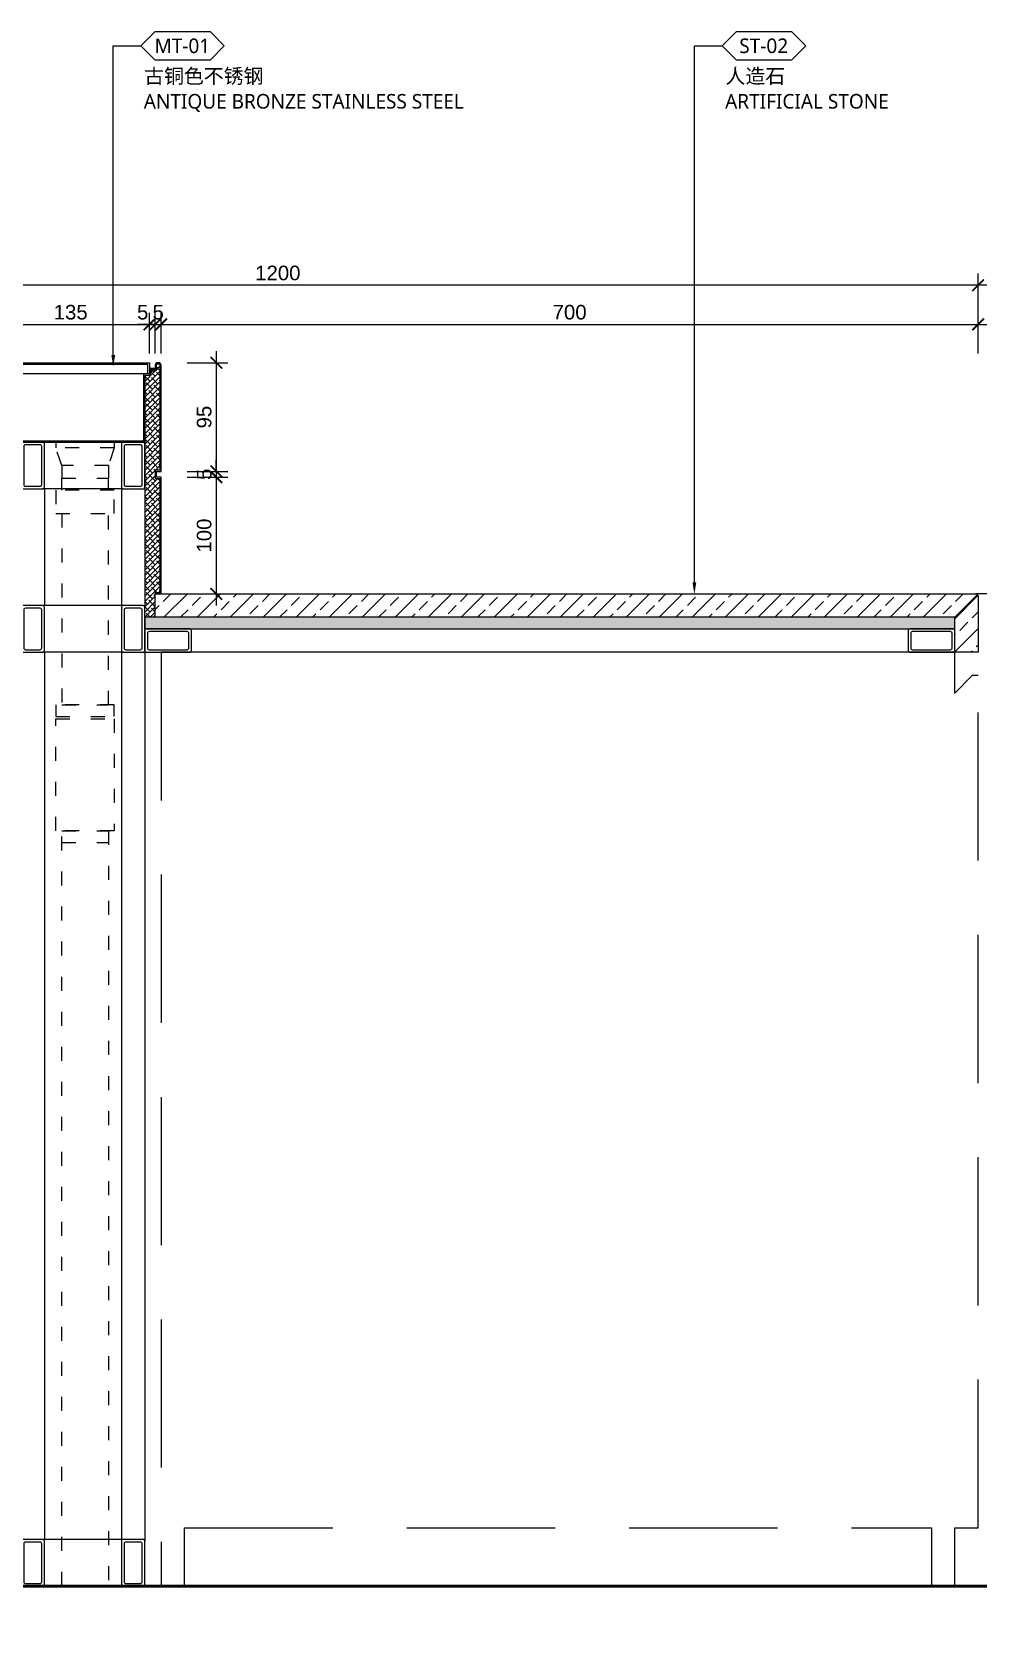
# Model space of a CAD drawing. Header units: millimetres. Extents: x 90086 to 135690, y -7745 to 15991.
# Drawn here: x 130709 to 131520, y 1236 to 2602 of the extents above; entities that cross this region are included whole.
import ezdxf
from ezdxf import colors
from ezdxf.entities.mleader import LeaderData, LeaderLine
from ezdxf.enums import TextEntityAlignment as Align
from ezdxf.math import Vec2, Vec3

# ---------------------------------------------------------------- set-up
doc = ezdxf.new("R2010")
doc.units = ezdxf.units.MM
doc.linetypes.add('ACAD_ISO03W100', pattern=[30, 12, -18])
doc.linetypes.add('DASHED', pattern=[19.05, 12.7, -6.35])
doc.layers.get('Defpoints').update_dxf_attribs({"color": 250})
for name, color, linetype, lineweight in [('_ACM-A-ANNO-DIMS', 2, 'Continuous', 13), ('_ACM-A-ANNO-DIMS @ 30 (1)', 2, 'Continuous', 13), ('_ACM-A-ANNO-DIMS @ 5', 2, 'Continuous', 13), ('_ACM-A-DETL-PATT', 8, 'Continuous', 0), ('_ACM-A-DETL-THIN', 2, 'Continuous', 9), ('_ACM-A-ELVE-THIK', 5, 'Continuous', 50)]:
    doc.layers.add(name, color=color, linetype=linetype, lineweight=lineweight)
for name, color, linetype in [('EL-细线(灰)', 8, 'Continuous'), ('I-DETL-LW01', 1, 'Continuous'), ('I-DETL-LW251', 251, 'Continuous'), ('JDT-13Light', 134, 'Continuous'), ('WALL TYPE$0$G-ANNO-NOTE-CH', 7, 'Continuous')]:
    doc.layers.add(name, color=color, linetype=linetype)
doc.styles.add('Arial', font='ARIALUNI.ttf')
doc.styles.add('WALL TYPE$0$Aecom Chinese', font='Microsoft YaHei.ttf')
doc.dimstyles.new('Aec-Arch-M-注释性', dxfattribs={"dimscale": 2, "dimtxt": 2.5, "dimasz": 2, "dimexe": 2, "dimexo": 2, "dimgap": 0.8, "dimtad": 1, "dimdec": 0, "dimrnd": 5, "dimzin": 3, "dimdsep": 46, "dimtxsty": 'Arial', "dimblk": 'WALL TYPE$0$_ArchTick', "dimcen": 2.5, "dimdle": 2, "dimclrd": 256, "dimclrt": 256, "dimazin": 2, "dimtfac": 0.75, "dimtdec": 0, "dimtix": 1, "dimtmove": 2, "dimatfit": 2, "dimfxl": 5, "dimfxlon": 1, "dimtolj": 1, "dimtzin": 0, "dimlwd": -1, "dimarcsym": 0})

# ---------------------------------------------------------------- blocks, each defined once
blk = doc.blocks.new('WALL TYPE$0$_ArchTick')
at = {"color": 0, "linetype": 'ByBlock', "const_width": 0.15}
blk.add_lwpolyline([(-0.5, -0.5), (0.5, 0.5)], dxfattribs=at)
blk = doc.blocks.new('*D171')
at = {"layer": '_ACM-A-ANNO-DIMS', "color": 0, "lineweight": -2, "transparency": 16777216}
for p, q in [((130559.7, 670.7), (130559.7, 460.7)), ((130699.7, 670.7), (130699.7, 460.7))]:
    blk.add_line(p, q, dxfattribs=at)
at = {"layer": '_ACM-A-ANNO-DIMS', "transparency": 16777216}
for p, q in [((130559.7, 520.7), (130499.7, 520.7)), ((130559.7, 520.7), (130699.7, 520.7)), ((130699.7, 520.7), (130759.7, 520.7))]:
    blk.add_line(p, q, dxfattribs=at)
at = {"layer": 'Defpoints', "color": 0, "transparency": 16777216}
for p in [(130559.7, 1530.7), (130699.7, 1530.7), (130699.7, 520.7)]:
    blk.add_point(p, dxfattribs=at)
at = {"layer": '_ACM-A-ANNO-DIMS', "transparency": 16777216, "xscale": 60, "yscale": 60, "zscale": 60}
blk.add_blockref('WALL TYPE$0$_ArchTick', (130559.7, 520.7), dxfattribs=at)
at = {"layer": '_ACM-A-ANNO-DIMS', "transparency": 16777216, "xscale": 60, "yscale": 60, "zscale": 60, "rotation": 180}
blk.add_blockref('WALL TYPE$0$_ArchTick', (130699.7, 520.7), dxfattribs=at)
at = {"layer": '_ACM-A-ANNO-DIMS', "transparency": 16777216, "insert": (130629.7, 583), "char_height": 75, "attachment_point": 5, "style": 'Arial'}
blk.add_mtext('\\A1;140', dxfattribs=at)
blk = doc.blocks.new('*D173')
at = {"layer": '_ACM-A-ANNO-DIMS', "color": 0, "lineweight": -2, "transparency": 16777216}
for p, q in [((130699.7, 670.7), (130699.7, 460.7)), ((130819.7, 670.7), (130819.7, 460.7))]:
    blk.add_line(p, q, dxfattribs=at)
at = {"layer": '_ACM-A-ANNO-DIMS', "transparency": 16777216}
for p, q in [((130699.7, 520.7), (130639.7, 520.7)), ((130699.7, 520.7), (130819.7, 520.7)), ((130819.7, 520.7), (130879.7, 520.7))]:
    blk.add_line(p, q, dxfattribs=at)
at = {"layer": 'Defpoints', "color": 0, "transparency": 16777216}
for p in [(130699.7, 1530.7), (130819.7, 1530.7), (130819.7, 520.7)]:
    blk.add_point(p, dxfattribs=at)
at = {"layer": '_ACM-A-ANNO-DIMS', "transparency": 16777216, "xscale": 60, "yscale": 60, "zscale": 60}
blk.add_blockref('WALL TYPE$0$_ArchTick', (130699.7, 520.7), dxfattribs=at)
at = {"layer": '_ACM-A-ANNO-DIMS', "transparency": 16777216, "xscale": 60, "yscale": 60, "zscale": 60, "rotation": 180}
blk.add_blockref('WALL TYPE$0$_ArchTick', (130819.7, 520.7), dxfattribs=at)
at = {"layer": '_ACM-A-ANNO-DIMS', "transparency": 16777216, "insert": (130759.7, 583), "char_height": 75, "attachment_point": 5, "style": 'Arial'}
blk.add_mtext('\\A1;120', dxfattribs=at)
blk = doc.blocks.new('*D174')
at = {"layer": '_ACM-A-ANNO-DIMS', "color": 0, "lineweight": -2, "transparency": 16777216}
for p, q in [((130819.7, 670.7), (130819.7, 460.7)), ((132519.7, 670.7), (132519.7, 460.7))]:
    blk.add_line(p, q, dxfattribs=at)
at = {"layer": '_ACM-A-ANNO-DIMS', "transparency": 16777216}
blk.add_line((130759.7, 520.7), (132579.7, 520.7), dxfattribs=at)
at = {"layer": 'Defpoints', "color": 0, "transparency": 16777216}
for p in [(130819.7, 1530.7), (132519.7, 1530.7), (132519.7, 520.7)]:
    blk.add_point(p, dxfattribs=at)
at = {"layer": '_ACM-A-ANNO-DIMS', "transparency": 16777216, "xscale": 60, "yscale": 60, "zscale": 60, "rotation": 180}
blk.add_blockref('WALL TYPE$0$_ArchTick', (130819.7, 520.7), dxfattribs=at)
at = {"layer": '_ACM-A-ANNO-DIMS', "transparency": 16777216, "xscale": 60, "yscale": 60, "zscale": 60}
blk.add_blockref('WALL TYPE$0$_ArchTick', (132519.7, 520.7), dxfattribs=at)
at = {"layer": '_ACM-A-ANNO-DIMS', "transparency": 16777216, "insert": (131669.7, 583), "char_height": 75, "attachment_point": 5, "style": 'Arial'}
blk.add_mtext('\\A1;1700', dxfattribs=at)
blk = doc.blocks.new('*D177')
at = {"layer": '_ACM-A-ANNO-DIMS', "color": 0, "lineweight": -2, "transparency": 16777216}
for p, q in [((129039.7, 470.7), (129039.7, 260.7)), ((135089.7, 470.7), (135089.7, 260.7))]:
    blk.add_line(p, q, dxfattribs=at)
at = {"layer": '_ACM-A-ANNO-DIMS', "transparency": 16777216}
blk.add_line((135149.7, 320.7), (128979.7, 320.7), dxfattribs=at)
at = {"layer": 'Defpoints', "color": 0, "transparency": 16777216}
for p in [(129039.7, 1530.7), (135089.7, 1530.7), (129039.7, 320.7)]:
    blk.add_point(p, dxfattribs=at)
at = {"layer": '_ACM-A-ANNO-DIMS', "transparency": 16777216, "xscale": 60, "yscale": 60, "zscale": 60, "rotation": 180}
blk.add_blockref('WALL TYPE$0$_ArchTick', (129039.7, 320.7), dxfattribs=at)
at = {"layer": '_ACM-A-ANNO-DIMS', "transparency": 16777216, "xscale": 60, "yscale": 60, "zscale": 60}
blk.add_blockref('WALL TYPE$0$_ArchTick', (135089.7, 320.7), dxfattribs=at)
at = {"layer": '_ACM-A-ANNO-DIMS', "transparency": 16777216, "insert": (132064.7, 383), "char_height": 75, "attachment_point": 5, "style": 'Arial'}
blk.add_mtext('\\A1;6050', dxfattribs=at)
blk = doc.blocks.new('K_09291619781114153631')
at = {"layer": 'EL-细线(灰)', "color": 250, "linetype": 'ACAD_ISO03W100'}
for p, q in [((38.4, 859.9), (38.4, 870)), ((78.4, 870), (38.4, 870)), ((78.4, 859.9), (78.4, 870)), ((38.4, 567.9), (38.4, -79)), ((78.4, -79), (78.4, 567.9))]:
    blk.add_line(p, q, dxfattribs=at)
for points in [[(33.4, 901), (33.4, 896)], [(33.4, 896), (38.4, 881), (78.4, 881)], [(33.4, 896), (83.4, 896)], [(78.4, 881), (83.4, 896)], [(83.4, 901), (83.4, 896)], [(38.4, 881), (38.4, 870)], [(78.4, 881), (78.4, 870)], [(78.4, 839.9), (78.4, 676), (38.4, 676), (38.4, 839.9)], [(78.4, 567.9), (38.4, 567.9)], [(78.4, 557.9), (38.4, 557.9)]]:
    blk.add_lwpolyline(points, dxfattribs=at)
for points in [[(33.4, 839.9), (33.4, 859.9), (83.4, 859.9), (83.4, 839.9), (83.4, 839.9), (33.4, 839.9)], [(33.4, 666), (33.4, 676), (83.4, 676), (83.4, 666)], [(33.4, 663.9), (33.4, 567.9), (83.4, 567.9), (83.4, 663.9)]]:
    blk.add_lwpolyline(points, close=True, dxfattribs=at)
blk = doc.blocks.new('K_20')
at = {"layer": '_ACM-A-DETL-PATT'}
for points in [[(-18.5, -20), (18.5, -20, 0.4142136), (20, -18.5), (20, -1.5, 0.4142136), (18.5, 0), (-18.5, 0, 0.4142136), (-20, -1.5), (-20, -18.5, 0.4142136)], [(-16.25, -17.75), (16.25, -17.75, 0.4142136), (17.75, -16.25), (17.75, -3.75, 0.4142136), (16.25, -2.25), (-16.25, -2.25, 0.4142136), (-17.75, -3.75), (-17.75, -16.25, 0.4142136)]]:
    blk.add_lwpolyline(points, format="xyb", close=True, dxfattribs=at)
blk = doc.blocks.new('*D314')
at = {"layer": '_ACM-A-ANNO-DIMS', "transparency": 16777216}
blk.add_line((130664.7, 2351.6), (130819.7, 2351.6), dxfattribs=at)
at = {"layer": '_ACM-A-ANNO-DIMS', "color": 0, "lineweight": -2, "transparency": 16777216}
for p, q in [((130674.7, 2326.6), (130674.7, 2361.6)), ((130809.7, 2326.6), (130809.7, 2361.6))]:
    blk.add_line(p, q, dxfattribs=at)
at = {"layer": 'Defpoints', "color": 0, "transparency": 16777216}
for p in [(130809.7, 2351.6), (130674.7, 2316.2), (130809.7, 2316.2)]:
    blk.add_point(p, dxfattribs=at)
at = {"layer": '_ACM-A-ANNO-DIMS', "transparency": 16777216, "xscale": 10, "yscale": 10, "zscale": 10, "rotation": 180}
blk.add_blockref('WALL TYPE$0$_ArchTick', (130674.7, 2351.6), dxfattribs=at)
at = {"layer": '_ACM-A-ANNO-DIMS', "transparency": 16777216, "xscale": 10, "yscale": 10, "zscale": 10}
blk.add_blockref('WALL TYPE$0$_ArchTick', (130809.7, 2351.6), dxfattribs=at)
at = {"layer": '_ACM-A-ANNO-DIMS', "transparency": 16777216, "insert": (130742.2, 2362), "char_height": 12.5, "attachment_point": 5, "style": 'Arial'}
blk.add_mtext('\\A1;135', dxfattribs=at)
blk = doc.blocks.new('*D315')
at = {"layer": '_ACM-A-ANNO-DIMS', "transparency": 16777216}
for p, q in [((130809.7, 2351.6), (130799.7, 2351.6)), ((130809.7, 2351.6), (130814.7, 2351.6)), ((130814.7, 2351.6), (130824.7, 2351.6))]:
    blk.add_line(p, q, dxfattribs=at)
at = {"layer": '_ACM-A-ANNO-DIMS', "color": 0, "lineweight": -2, "transparency": 16777216}
for p, q in [((130809.7, 2326.6), (130809.7, 2361.6)), ((130814.7, 2326.6), (130814.7, 2361.6))]:
    blk.add_line(p, q, dxfattribs=at)
at = {"layer": 'Defpoints', "color": 0, "transparency": 16777216}
for p in [(130814.7, 2351.6), (130809.7, 2316.2), (130814.7, 2316.2)]:
    blk.add_point(p, dxfattribs=at)
at = {"layer": '_ACM-A-ANNO-DIMS', "transparency": 16777216, "xscale": 10, "yscale": 10, "zscale": 10}
blk.add_blockref('WALL TYPE$0$_ArchTick', (130809.7, 2351.6), dxfattribs=at)
at = {"layer": '_ACM-A-ANNO-DIMS', "transparency": 16777216, "xscale": 10, "yscale": 10, "zscale": 10, "rotation": 180}
blk.add_blockref('WALL TYPE$0$_ArchTick', (130814.7, 2351.6), dxfattribs=at)
at = {"layer": '_ACM-A-ANNO-DIMS', "transparency": 16777216, "insert": (130803.9, 2362), "char_height": 12.5, "attachment_point": 5, "style": 'Arial'}
blk.add_mtext('\\A1;5', dxfattribs=at)
blk = doc.blocks.new('*D316')
at = {"layer": '_ACM-A-ANNO-DIMS', "transparency": 16777216}
for p, q in [((130814.7, 2351.6), (130804.7, 2351.6)), ((130814.7, 2351.6), (130819.7, 2351.6)), ((130819.7, 2351.6), (130829.7, 2351.6))]:
    blk.add_line(p, q, dxfattribs=at)
at = {"layer": '_ACM-A-ANNO-DIMS', "color": 0, "lineweight": -2, "transparency": 16777216}
for p, q in [((130814.7, 2326.6), (130814.7, 2361.6)), ((130819.7, 2326.6), (130819.7, 2361.6))]:
    blk.add_line(p, q, dxfattribs=at)
at = {"layer": 'Defpoints', "color": 0, "transparency": 16777216}
for p in [(130819.7, 2351.6), (130814.7, 2316.2), (130819.7, 2316.2)]:
    blk.add_point(p, dxfattribs=at)
at = {"layer": '_ACM-A-ANNO-DIMS', "transparency": 16777216, "xscale": 10, "yscale": 10, "zscale": 10}
blk.add_blockref('WALL TYPE$0$_ArchTick', (130814.7, 2351.6), dxfattribs=at)
at = {"layer": '_ACM-A-ANNO-DIMS', "transparency": 16777216, "xscale": 10, "yscale": 10, "zscale": 10, "rotation": 180}
blk.add_blockref('WALL TYPE$0$_ArchTick', (130819.7, 2351.6), dxfattribs=at)
at = {"layer": '_ACM-A-ANNO-DIMS', "transparency": 16777216, "insert": (130817.2, 2362), "char_height": 12.5, "attachment_point": 5, "style": 'Arial'}
blk.add_mtext('\\A1;5', dxfattribs=at)
blk = doc.blocks.new('*D317')
at = {"layer": '_ACM-A-ANNO-DIMS', "transparency": 16777216}
blk.add_line((130809.7, 2351.6), (131529.7, 2351.6), dxfattribs=at)
at = {"layer": '_ACM-A-ANNO-DIMS', "color": 0, "lineweight": -2, "transparency": 16777216}
for p, q in [((130819.7, 2326.6), (130819.7, 2361.6)), ((131519.7, 2326.6), (131519.7, 2361.6))]:
    blk.add_line(p, q, dxfattribs=at)
at = {"layer": 'Defpoints', "color": 0, "transparency": 16777216}
for p in [(131519.7, 2351.6), (130819.7, 2316.2), (131519.7, 2316.2)]:
    blk.add_point(p, dxfattribs=at)
at = {"layer": '_ACM-A-ANNO-DIMS', "transparency": 16777216, "xscale": 10, "yscale": 10, "zscale": 10, "rotation": 180}
blk.add_blockref('WALL TYPE$0$_ArchTick', (130819.7, 2351.6), dxfattribs=at)
at = {"layer": '_ACM-A-ANNO-DIMS', "transparency": 16777216, "xscale": 10, "yscale": 10, "zscale": 10}
blk.add_blockref('WALL TYPE$0$_ArchTick', (131519.7, 2351.6), dxfattribs=at)
at = {"layer": '_ACM-A-ANNO-DIMS', "transparency": 16777216, "insert": (131169.7, 2362), "char_height": 12.5, "attachment_point": 5, "style": 'Arial'}
blk.add_mtext('\\A1;700', dxfattribs=at)
blk = doc.blocks.new('*D318')
at = {"layer": '_ACM-A-ANNO-DIMS', "color": 0, "lineweight": -2, "transparency": 16777216}
for p, q in [((130319.7, 2360.2), (130319.7, 2395.2)), ((131519.7, 2360.2), (131519.7, 2395.2))]:
    blk.add_line(p, q, dxfattribs=at)
at = {"layer": '_ACM-A-ANNO-DIMS', "transparency": 16777216}
blk.add_line((131529.7, 2385.2), (130309.7, 2385.2), dxfattribs=at)
at = {"layer": 'Defpoints', "color": 0, "transparency": 16777216}
for p in [(130319.7, 2385.2), (130319.7, 2118.7), (131519.7, 2118.7)]:
    blk.add_point(p, dxfattribs=at)
at = {"layer": '_ACM-A-ANNO-DIMS', "transparency": 16777216, "xscale": 10, "yscale": 10, "zscale": 10, "rotation": 180}
blk.add_blockref('WALL TYPE$0$_ArchTick', (130319.7, 2385.2), dxfattribs=at)
at = {"layer": '_ACM-A-ANNO-DIMS', "transparency": 16777216, "xscale": 10, "yscale": 10, "zscale": 10}
blk.add_blockref('WALL TYPE$0$_ArchTick', (131519.7, 2385.2), dxfattribs=at)
at = {"layer": '_ACM-A-ANNO-DIMS', "transparency": 16777216, "insert": (130919.7, 2395.6), "char_height": 12.5, "attachment_point": 5, "style": 'Arial'}
blk.add_mtext('\\A1;1200', dxfattribs=at)
blk = doc.blocks.new('*D319')
at = {"layer": '_ACM-A-ANNO-DIMS', "transparency": 16777216}
blk.add_line((130867, 2328.8), (130867, 2215.7), dxfattribs=at)
at = {"layer": '_ACM-A-ANNO-DIMS', "color": 0, "lineweight": -2, "transparency": 16777216}
for p, q in [((130842, 2318.8), (130877, 2318.8)), ((130842, 2225.7), (130877, 2225.7))]:
    blk.add_line(p, q, dxfattribs=at)
at = {"layer": 'Defpoints', "color": 0, "transparency": 16777216}
for p in [(130817.7, 2318.8), (130819.7, 2225.7), (130867, 2225.7)]:
    blk.add_point(p, dxfattribs=at)
at = {"layer": '_ACM-A-ANNO-DIMS', "transparency": 16777216, "xscale": 10, "yscale": 10, "zscale": 10}
for p, rotation in [((130867, 2318.8), 90), ((130867, 2225.7), 270)]:
    blk.add_blockref('WALL TYPE$0$_ArchTick', p, dxfattribs=dict(at, rotation=rotation))
at = {"layer": '_ACM-A-ANNO-DIMS', "transparency": 16777216, "insert": (130856.6, 2272.2), "char_height": 12.5, "attachment_point": 5, "rotation": 90, "style": 'Arial'}
blk.add_mtext('\\A1;95', dxfattribs=at)
blk = doc.blocks.new('*D320')
at = {"layer": '_ACM-A-ANNO-DIMS', "transparency": 16777216}
for p, q in [((130867, 2225.7), (130867, 2235.7)), ((130867, 2225.7), (130867, 2220.7)), ((130867, 2220.7), (130867, 2210.7))]:
    blk.add_line(p, q, dxfattribs=at)
at = {"layer": '_ACM-A-ANNO-DIMS', "color": 0, "lineweight": -2, "transparency": 16777216}
for p, q in [((130842, 2225.7), (130877, 2225.7)), ((130842, 2220.7), (130877, 2220.7))]:
    blk.add_line(p, q, dxfattribs=at)
at = {"layer": 'Defpoints', "color": 0, "transparency": 16777216}
for p in [(130819.7, 2225.7), (130819.7, 2220.7), (130867, 2220.7)]:
    blk.add_point(p, dxfattribs=at)
at = {"layer": '_ACM-A-ANNO-DIMS', "transparency": 16777216, "xscale": 10, "yscale": 10, "zscale": 10}
for p, rotation in [((130867, 2225.7), 270), ((130867, 2220.7), 90)]:
    blk.add_blockref('WALL TYPE$0$_ArchTick', p, dxfattribs=dict(at, rotation=rotation))
at = {"layer": '_ACM-A-ANNO-DIMS', "transparency": 16777216, "insert": (130856.7, 2223.2), "char_height": 12.5, "attachment_point": 5, "rotation": 90, "style": 'Arial'}
blk.add_mtext('\\A1;5', dxfattribs=at)
blk = doc.blocks.new('*D321')
at = {"layer": '_ACM-A-ANNO-DIMS', "transparency": 16777216}
blk.add_line((130867, 2230.7), (130867, 2110.7), dxfattribs=at)
at = {"layer": '_ACM-A-ANNO-DIMS', "color": 0, "lineweight": -2, "transparency": 16777216}
for p, q in [((130842, 2220.7), (130877, 2220.7)), ((130842, 2120.7), (130877, 2120.7))]:
    blk.add_line(p, q, dxfattribs=at)
at = {"layer": 'Defpoints', "color": 0, "transparency": 16777216}
for p in [(130819.7, 2220.7), (130819.7, 2120.7), (130867, 2120.7)]:
    blk.add_point(p, dxfattribs=at)
at = {"layer": '_ACM-A-ANNO-DIMS', "transparency": 16777216, "xscale": 10, "yscale": 10, "zscale": 10}
for p, rotation in [((130867, 2220.7), 90), ((130867, 2120.7), 270)]:
    blk.add_blockref('WALL TYPE$0$_ArchTick', p, dxfattribs=dict(at, rotation=rotation))
at = {"layer": '_ACM-A-ANNO-DIMS', "transparency": 16777216, "insert": (130856.6, 2170.7), "char_height": 12.5, "attachment_point": 5, "rotation": 90, "style": 'Arial'}
blk.add_mtext('\\A1;100', dxfattribs=at)
blk = doc.blocks.new('WHA12202707')
at = {"transparency": 16777216}
for p, q in [((2.38, 2.38), (0, 0)), ((2.38, -2.38), (0, 0)), ((11.91, 2.38), (2.38, 2.38)), ((11.91, 2.38), (14.29, 0)), ((11.91, -2.38), (14.29, 0)), ((2.38, -2.38), (11.91, -2.38))]:
    blk.add_line(p, q, dxfattribs=at)
at = {"transparency": 16777216, "style": 'WALL TYPE$0$Aecom Chinese'}
blk.add_attdef('英文2', (0.49, -14.58), '', height=2.5, dxfattribs=at)
at = {"layer": 'WALL TYPE$0$G-ANNO-NOTE-CH', "transparency": 16777216, "style": 'WALL TYPE$0$Aecom Chinese'}
blk.add_attdef('编号', text='', height=2.5, dxfattribs=at).set_placement((7.1, 0), align=Align.MIDDLE)
for tag, p in [('中文', (0.54, -5.18)), ('英文', (0.49, -9.51))]:
    blk.add_attdef(tag, text='', height=2.5, dxfattribs=at).set_placement(p, align=Align.MIDDLE_LEFT)

msp = doc.modelspace()

# ---------------------------------------------------------------- hatches: boundary and pattern name
at = {"layer": 'I-DETL-LW251'}
h = msp.add_hatch(dxfattribs=at)
h.set_pattern_fill('ANSI38', color=250)
h.set_pattern_definition([(45, (130805.719, 2100.7263), (-2.245064, 2.245064), []), (135, (130805.719, 2100.7263), (-6.73519, 2.245064), [7.9375, -4.7625])])
h.paths.add_polyline_path([(130818.7, 2316.8, 0.414214), (130817.7, 2317.8), (130816.7, 2317.8, 0.414214), (130815.7, 2316.8), (130815.7, 2312.7), (130814.7, 2312.7), (130814.7, 2311.7), (130810.7, 2311.7), (130810.7, 2308.2), (130805.7, 2308.2), (130805.7, 2262.7), (130805.7, 2109.2), (130805.7, 2100.7), (130814.7, 2100.7), (130814.7, 2120.7), (130814.7, 2121.7), (130818.7, 2121.7), (130818.7, 2219.7), (130814.7, 2219.7), (130814.7, 2226.7), (130818.7, 2226.7)])
h = msp.add_hatch(dxfattribs=at)
h.set_pattern_fill('ANSI33', color=256, scale=3.1496, style=0)
edge = h.paths.add_edge_path()
edge.add_line((130814.7, 2100.7), (130814.7, 2120.7))
edge.add_line((130814.7, 2120.7), (131517.7, 2120.7))
edge.add_arc((131517.7, 2118.7), 2, 0, 90, ccw=False)
edge.add_line((131519.7, 2118.7), (131519.7, 2070.7))
edge.add_line((131519.7, 2070.7), (131499.7, 2070.7))
edge.add_line((131499.7, 2070.7), (131499.7, 2100.7))
edge.add_line((131499.7, 2100.7), (130814.7, 2100.7))
h = msp.add_hatch(dxfattribs=at)
h.set_pattern_fill('ANSI38', color=250, angle=90)
h.set_pattern_definition([(135, (143612.5828, -34165.1196), (-2.24506403, -2.24506403), []), (225, (143612.5828, -34165.1196), (-2.24506403, -6.7351921), [7.9375, -4.7625])])
h.paths.add_polyline_path([(131499.7, 2090.7), (131499.7, 2100.7), (130805.7, 2100.7), (130805.7, 2090.7)])

# ---------------------------------------------------------------- linework, layer by layer
at = {"layer": '_ACM-A-DETL-THIN'}
msp.add_lwpolyline([(130676.2, 2309.2), (130674.7, 2309.2), (130674.7, 2318.7), (130809.7, 2318.7), (130809.7, 2309.2), (130808.2, 2309.2), (130808.2, 2317.2), (130676.2, 2317.2)], close=True, dxfattribs=at)
at = {"layer": '_ACM-A-DETL-THIN', "color": 8}
msp.add_lwpolyline([(130674.7, 2318.7), (130809.7, 2318.7), (130809.7, 2309.2), (130674.7, 2309.2)], close=True, dxfattribs=at)
at = {"layer": '_ACM-A-DETL-THIN'}
msp.add_lwpolyline([(130819.7, 2120.7), (130819.7, 2220.7), (130815.7, 2220.7), (130815.7, 2225.7), (130819.7, 2225.7), (130819.7, 2316.8, 0.414214), (130817.7, 2318.8), (130816.7, 2318.8, 0.414214), (130814.7, 2316.8), (130814.7, 2313.7), (130809.7, 2313.7), (130809.7, 2312.7), (130815.7, 2312.7), (130815.7, 2316.8, -0.414214), (130816.7, 2317.8), (130817.7, 2317.8, -0.414214), (130818.7, 2316.8), (130818.7, 2226.7), (130814.7, 2226.7), (130814.7, 2219.7), (130818.7, 2219.7), (130818.7, 2121.7), (130814.7, 2121.7), (130814.7, 2120.7), (130819.7, 2120.7)], format="xyb", dxfattribs=at)
msp.add_lwpolyline([(130814.7, 2100.7), (130814.7, 2120.7), (131517.7, 2120.7, -0.414214), (131519.7, 2118.7), (131519.7, 2070.7), (131499.7, 2070.7), (131499.7, 2100.7)], format="xyb", close=True, dxfattribs=at)
at = {"layer": '_ACM-A-DETL-THIN', "color": 8}
msp.add_lwpolyline([(132521.7, 2120.7), (131517.7, 2120.7)], dxfattribs=at)
at = {"layer": '_ACM-A-DETL-THIN', "color": 8, "linetype": 'DASHED', "ltscale": 10}
msp.add_lwpolyline([(131499.7, 2035.7), (131499.7, 2070.7), (130819.7, 2070.7), (130819.7, 1270.7), (130839.7, 1270.7), (130839.7, 1320.7), (131479.7, 1320.7), (131479.7, 1270.7), (131499.7, 1270.7), (131499.7, 1320.7), (131519.7, 1320.7), (131519.7, 2050.7), (131514.7, 2050.7)], close=True, dxfattribs=at)
at = {"layer": '_ACM-A-ELVE-THIK'}
msp.add_line((133219.7, 1270.7), (129039.7, 1270.7), dxfattribs=at)
at = {"layer": 'I-DETL-LW01'}
for points in [[(130805.7, 2308.2), (130805.7, 2109.2)], [(130787.2, 2210.7), (130718.2, 2210.7)], [(130719.7, 2210.7), (130719.7, 2110.7)], [(130785.7, 2210.7), (130785.7, 2110.7)], [(131499.7, 2100.7), (131519.1, 2120.1)], [(130787.2, 2110.7), (130718.2, 2110.7)], [(130787.2, 2070.7), (130718.2, 2070.7)], [(130719.7, 2070.7), (130719.7, 1310.7)], [(130785.7, 2070.7), (130785.7, 1310.7)], [(130805.7, 2070.7), (130805.7, 1309.2)], [(131461.2, 2070.7), (130838.2, 2070.7)], [(130787.2, 1310.7), (130718.2, 1310.7)]]:
    msp.add_lwpolyline(points, dxfattribs=at)
msp.add_lwpolyline([(131499.7, 2090.7), (131499.7, 2100.7), (130805.7, 2100.7), (130805.7, 2090.7)], close=True, dxfattribs=at)
at = {"layer": 'JDT-13Light'}
msp.add_lwpolyline([(130805.7, 2308.2), (130810.7, 2308.2), (130810.7, 2311.7), (130814.7, 2311.7), (130814.7, 2312.7), (130809.7, 2312.7), (130809.7, 2309.2), (130804.7, 2309.2), (130804.7, 2251.7), (130679.7, 2251.7), (130679.7, 2309.2), (130674.7, 2309.2), (130674.7, 2312.7), (130669.7, 2312.7), (130669.7, 2311.7), (130673.7, 2311.7), (130673.7, 2308.2), (130678.7, 2308.2), (130678.7, 2250.7), (130805.7, 2250.7), (130805.7, 2308.2)], dxfattribs=at)

# ---------------------------------------------------------------- block references
for p, rotation in [((130699.7, 2230.7), 90), ((130785.7, 2230.7), 90), ((130699.7, 2090.7), 90), ((130785.7, 2090.7), 90), ((130825.7, 2070.7), 180), ((131479.7, 2070.7), 180), ((130699.7, 1290.7), 90), ((130785.7, 1290.7), 90)]:
    msp.add_blockref('K_20', p, dxfattribs=dict(rotation=rotation))
at = {"xscale": -1}
msp.add_blockref('K_09291619781114153631', (130812.9, 1349.8), dxfattribs=at)

# ---------------------------------------------------------------- dimensions: what is measured, and where the dimension line sits
at = {"layer": '_ACM-A-ANNO-DIMS @ 30 (1)'}
dim = msp.add_linear_dim(base=(129039.7, 320.7), p1=(135089.7, 1530.7), p2=(129039.7, 1530.7), dimstyle='Aec-Arch-M-注释性', override={"dimscale": 30, "dimzin": 8, "dimtix": 1, "dimtofl": 1, "dimtmove": 2, "dimatfit": 2}, dxfattribs=at)
dim.commit()
dim.dimension.update_dxf_attribs({"geometry": '*D177', "text_midpoint": (132064.7, 383)})
for base, p1, p2, picture, middle in [((130699.7, 520.7), (130559.7, 1530.7), (130699.7, 1530.7), '*D171', (130629.7, 583)), ((130819.7, 520.7), (130699.7, 1530.7), (130819.7, 1530.7), '*D173', (130759.7, 583)), ((132519.7, 520.7), (130819.7, 1530.7), (132519.7, 1530.7), '*D174', (131669.7, 583))]:
    dim = msp.add_linear_dim(base=base, p1=p1, p2=p2, angle=180, dimstyle='Aec-Arch-M-注释性', override={"dimscale": 30, "dimzin": 8, "dimtix": 1, "dimtofl": 1, "dimtmove": 2, "dimatfit": 2}, dxfattribs=at)
    dim.commit()
    dim.dimension.update_dxf_attribs({"geometry": picture, "text_midpoint": middle})
at = {"layer": '_ACM-A-ANNO-DIMS @ 5'}
for base, p1, p2, picture, middle in [((130319.7, 2385.2), (131519.7, 2118.7), (130319.7, 2118.7), '*D318', (130919.7, 2395.6)), ((130809.7, 2351.6), (130674.7, 2316.2), (130809.7, 2316.2), '*D314', (130742.2, 2362)), ((130819.7, 2351.6), (130814.7, 2316.2), (130819.7, 2316.2), '*D316', (130817.2, 2362)), ((131519.7, 2351.6), (130819.7, 2316.2), (131519.7, 2316.2), '*D317', (131169.7, 2362))]:
    dim = msp.add_linear_dim(base=base, p1=p1, p2=p2, dimstyle='Aec-Arch-M-注释性', override={"dimscale": 5, "dimzin": 8, "dimtix": 1, "dimtofl": 1, "dimtmove": 2, "dimatfit": 2}, dxfattribs=at)
    dim.commit()
    dim.dimension.update_dxf_attribs({"geometry": picture, "text_midpoint": middle})
dim = msp.add_linear_dim(base=(130814.7, 2351.6), p1=(130809.7, 2316.2), p2=(130814.7, 2316.2), dimstyle='Aec-Arch-M-注释性', override={"dimscale": 5, "dimzin": 8, "dimtix": 1, "dimtofl": 1, "dimtmove": 2, "dimatfit": 2}, dxfattribs=at)
dim.commit()
dim.dimension.update_dxf_attribs({"geometry": '*D315', "text_midpoint": (130803.9, 2362), "dimtype": 128})
for base, p1, p2, picture, middle in [((130867, 2225.7), (130817.7, 2318.8), (130819.7, 2225.7), '*D319', (130856.6, 2272.2)), ((130867, 2220.7), (130819.7, 2225.7), (130819.7, 2220.7), '*D320', (130856.7, 2223.2)), ((130867, 2120.7), (130819.7, 2220.7), (130819.7, 2120.7), '*D321', (130856.6, 2170.7))]:
    dim = msp.add_linear_dim(base=base, p1=p1, p2=p2, angle=90, dimstyle='Aec-Arch-M-注释性', override={"dimscale": 5, "dimzin": 8, "dimtix": 1, "dimtofl": 1, "dimtmove": 2, "dimatfit": 2}, dxfattribs=at)
    dim.commit()
    dim.dimension.update_dxf_attribs({"geometry": picture, "text_midpoint": middle})

# ---------------------------------------------------------------- leaders
ml = msp.add_multileader_block('Standard', dxfattribs=at)
ml.set_content('WHA12202707', color=256, scale=5)
ml.set_attribute('编号', 'MT-01', width=0)
ml.set_attribute('中文', '古铜色不锈钢', width=0)
ml.set_attribute('英文', 'ANTIQUE BRONZE STAINLESS STEEL', width=0)
ml.set_attribute('英文2', '', width=0)
ml.set_leader_properties(color=2)
ml.build(insert=Vec2(0, 0))
ml.multileader.update_dxf_attribs({"text_right_attachment_type": 6, "dogleg_length": 0.36, "arrow_head_size": 10, "scale": 5})
ctx = ml.context
ctx.base_point, ctx.scale, ctx.char_height, ctx.arrow_head_size, ctx.landing_gap_size, ctx.plane_origin = Vec3(130802.4, 2590.3), 5, 375, 10, 0.45, Vec3(133268.4, -1355.9)
ctx.right_attachment = 6
notes = []
notes.append((ctx, [(0, (1, 1, 0), (130778.7, 2590.3), (1, 0), 23.7, [(1, [(130778.7, 2315.5)], 0, [])])]))
ctx.block.insert = Vec3(130802.4, 2590.3)
ml = msp.add_multileader_block('Standard', dxfattribs=at)
ml.set_content('WHA12202707', color=256, scale=5)
ml.set_attribute('编号', 'ST-02', width=0)
ml.set_attribute('中文', '人造石', width=0)
ml.set_attribute('英文', 'ARTIFICIAL STONE', width=0)
ml.set_attribute('英文2', '', width=0)
ml.set_leader_properties(color=2)
ml.build(insert=Vec2(0, 0))
ml.multileader.update_dxf_attribs({"text_right_attachment_type": 6, "dogleg_length": 0.36, "arrow_head_size": 10, "scale": 5})
ctx = ml.context
ctx.base_point, ctx.scale, ctx.char_height, ctx.arrow_head_size, ctx.landing_gap_size, ctx.plane_origin = Vec3(131300.5, 2590.3), 5, 375, 10, 0.45, Vec3(133066.3, 880.4)
ctx.right_attachment = 6
notes.append((ctx, [(0, (1, 1, 0), (131276.8, 2590.3), (1, 0), 23.7, [(0, [(131276.6, 2120.7)], 0, [])])]))
ctx.block.insert = Vec3(131300.5, 2590.3)
for ctx, leaders in notes:
    for number, flags, end, landing, length, lines in leaders:
        leader = LeaderData()
        leader.index, (leader.has_last_leader_line, leader.has_dogleg_vector, leader.attachment_direction) = number, flags
        leader.last_leader_point, leader.dogleg_vector, leader.dogleg_length = Vec3(end), Vec3(landing), length
        for number, points, colour, breaks in lines:
            line = LeaderLine()
            line.index, line.vertices, line.color, line.breaks = number, Vec3.list(points), colors.encode_raw_color(colour), breaks
            leader.lines.append(line)
        ctx.leaders.append(leader)

doc.saveas('drawing.dxf')
